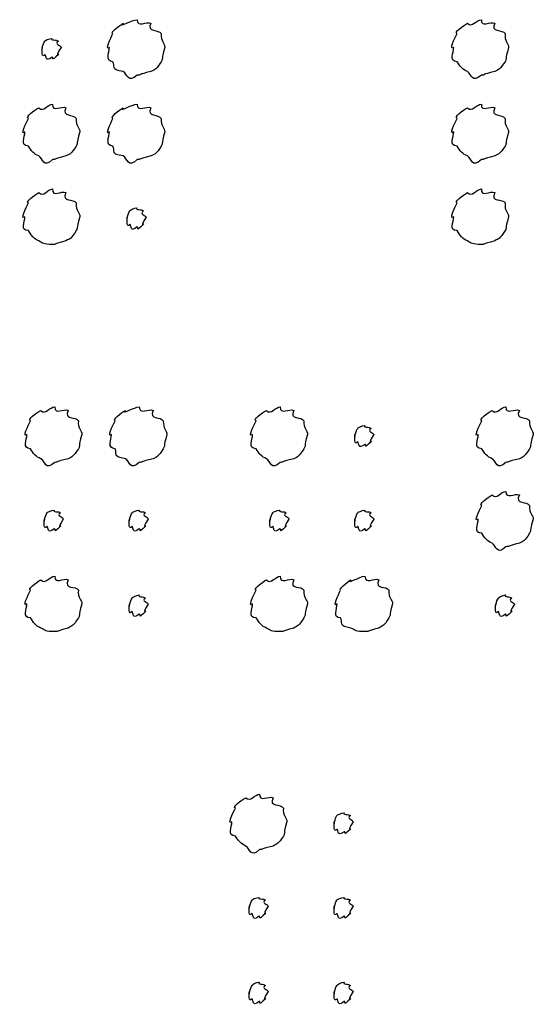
# Model space of a CAD drawing. Header units: millimetres. Extents: x 32 to 178, y 41 to 266.
# Drawn here: x 154.53 to 160.87, y 160.81 to 173 of the extents above; entities that cross this region are included whole.
import ezdxf

# ---------------------------------------------------------------- set-up
doc = ezdxf.new("R2010")
doc.units = ezdxf.units.MM
doc.layers.get('0').update_dxf_attribs({"linetype": 'CONTINUOUS'})

msp = doc.modelspace()

# ---------------------------------------------------------------- linework, layer by layer
at = {"color": 0}
for p, q in [((155.981, 172.999), (155.981, 172.999)), ((160.227, 172.999), (160.227, 172.999)), ((154.934, 172.767), (154.934, 172.767)), ((154.94, 171.957), (154.94, 171.957)), ((155.981, 171.957), (155.981, 171.957)), ((160.227, 171.957), (160.227, 171.957)), ((154.94, 170.91), (154.94, 170.91)), ((160.227, 170.91), (160.227, 170.91)), ((155.981, 170.678), (155.981, 170.678)), ((154.966, 168.22), (154.966, 168.22)), ((156.008, 168.22), (156.008, 168.22)), ((157.748, 168.22), (157.748, 168.22)), ((160.53, 168.22), (160.53, 168.22)), ((158.79, 167.989), (158.79, 167.989)), ((160.53, 167.178), (160.53, 167.178)), ((154.96, 166.946), (154.96, 166.946)), ((156.008, 166.946), (156.008, 166.946)), ((157.743, 166.946), (157.743, 166.946)), ((158.79, 166.946), (158.79, 166.946)), ((154.966, 166.131), (154.966, 166.131)), ((157.748, 166.131), (157.748, 166.131)), ((158.79, 166.131), (158.79, 166.131)), ((156.008, 165.899), (156.008, 165.899)), ((160.525, 165.899), (160.525, 165.899)), ((157.493, 163.439), (157.493, 163.439)), ((158.535, 163.208), (158.535, 163.208)), ((157.488, 162.166), (157.488, 162.166)), ((158.535, 162.166), (158.535, 162.166)), ((157.488, 161.119), (157.488, 161.119)), ((158.535, 161.119), (158.535, 161.119))]:
    msp.add_line(p, q, dxfattribs=at)
for points in [[(155.811, 172.955), (155.751, 172.897), (155.922, 172.999), (155.981, 172.999)], [(155.981, 172.999), (155.987, 172.897), (156.097, 172.984), (156.152, 172.955)], [(160.056, 172.955), (160.109, 172.897), (160.168, 172.999), (160.227, 172.999)], [(160.227, 172.999), (160.223, 172.897), (160.338, 172.984), (160.393, 172.955)], [(155.684, 172.828), (155.645, 172.839), (155.758, 172.925), (155.811, 172.955)], [(156.152, 172.955), (156.097, 172.839), (156.249, 172.883), (156.279, 172.828)], [(159.93, 172.828), (159.881, 172.839), (160.001, 172.925), (160.056, 172.955)], [(160.393, 172.955), (160.333, 172.839), (160.489, 172.883), (160.52, 172.828)], [(154.813, 172.657), (154.796, 172.581), (154.824, 172.712), (154.846, 172.734)], [(154.846, 172.734), (154.841, 172.743), (154.897, 172.767), (154.934, 172.767)], [(154.934, 172.767), (154.906, 172.743), (154.989, 172.756), (155.011, 172.734)], [(155.011, 172.734), (154.951, 172.698), (155.044, 172.686), (155.044, 172.657)], [(155.64, 172.657), (155.582, 172.61), (155.654, 172.773), (155.684, 172.828)], [(156.279, 172.828), (156.274, 172.729), (156.323, 172.715), (156.323, 172.657)], [(159.886, 172.657), (159.822, 172.61), (159.899, 172.773), (159.93, 172.828)], [(160.52, 172.828), (160.51, 172.729), (160.564, 172.715), (160.564, 172.657)], [(154.846, 172.569), (154.796, 172.515), (154.813, 172.62), (154.813, 172.657)], [(155.044, 172.657), (154.951, 172.515), (155.033, 172.591), (155.011, 172.569)], [(155.684, 172.481), (155.582, 172.489), (155.64, 172.594), (155.64, 172.657)], [(156.323, 172.657), (156.274, 172.489), (156.308, 172.536), (156.279, 172.481)], [(159.93, 172.481), (159.822, 172.489), (159.886, 172.594), (159.886, 172.657)], [(160.564, 172.657), (160.51, 172.489), (160.548, 172.536), (160.52, 172.481)], [(154.934, 172.536), (154.841, 172.471), (154.868, 172.547), (154.846, 172.569)], [(155.011, 172.569), (154.906, 172.471), (154.963, 172.536), (154.934, 172.536)], [(155.811, 172.359), (155.645, 172.383), (155.717, 172.428), (155.684, 172.481)], [(156.279, 172.481), (156.215, 172.383), (156.208, 172.388), (156.152, 172.359)], [(160.056, 172.359), (159.998, 172.383), (159.959, 172.428), (159.93, 172.481)], [(160.52, 172.481), (160.45, 172.383), (160.448, 172.388), (160.393, 172.359)], [(155.981, 172.315), (155.869, 172.207), (155.866, 172.329), (155.811, 172.359)], [(156.152, 172.359), (155.987, 172.324), (156.039, 172.315), (155.981, 172.315)], [(160.227, 172.315), (160.109, 172.207), (160.111, 172.329), (160.056, 172.359)], [(160.393, 172.359), (160.223, 172.324), (160.282, 172.315), (160.227, 172.315)], [(154.642, 171.781), (154.594, 171.792), (154.714, 171.883), (154.769, 171.913)], [(154.769, 171.913), (154.821, 171.85), (154.88, 171.957), (154.94, 171.957)], [(154.94, 171.957), (154.936, 171.85), (155.05, 171.942), (155.105, 171.913)], [(155.105, 171.913), (155.046, 171.792), (155.201, 171.839), (155.232, 171.781)], [(155.684, 171.781), (155.645, 171.792), (155.758, 171.883), (155.811, 171.913)], [(155.811, 171.913), (155.751, 171.85), (155.922, 171.957), (155.981, 171.957)], [(155.981, 171.957), (155.987, 171.85), (156.097, 171.942), (156.152, 171.913)], [(156.152, 171.913), (156.097, 171.792), (156.249, 171.839), (156.279, 171.781)], [(159.93, 171.781), (159.881, 171.792), (160.001, 171.883), (160.056, 171.913)], [(160.056, 171.913), (160.109, 171.85), (160.168, 171.957), (160.227, 171.957)], [(160.227, 171.957), (160.223, 171.85), (160.338, 171.942), (160.393, 171.913)], [(160.393, 171.913), (160.333, 171.792), (160.489, 171.839), (160.52, 171.781)], [(154.598, 171.615), (154.535, 171.56), (154.612, 171.726), (154.642, 171.781)], [(155.232, 171.781), (155.222, 171.678), (155.276, 171.67), (155.276, 171.615)], [(155.64, 171.615), (155.582, 171.56), (155.654, 171.726), (155.684, 171.781)], [(156.279, 171.781), (156.274, 171.678), (156.323, 171.67), (156.323, 171.615)], [(159.886, 171.615), (159.822, 171.56), (159.899, 171.726), (159.93, 171.781)], [(160.52, 171.781), (160.51, 171.678), (160.564, 171.67), (160.564, 171.615)], [(154.642, 171.439), (154.535, 171.442), (154.598, 171.552), (154.598, 171.615)], [(155.276, 171.615), (155.222, 171.442), (155.261, 171.494), (155.232, 171.439)], [(155.684, 171.439), (155.582, 171.442), (155.64, 171.552), (155.64, 171.615)], [(156.323, 171.615), (156.274, 171.442), (156.308, 171.494), (156.279, 171.439)], [(159.93, 171.439), (159.822, 171.442), (159.886, 171.552), (159.886, 171.615)], [(160.564, 171.615), (160.51, 171.442), (160.548, 171.494), (160.52, 171.439)], [(154.769, 171.318), (154.711, 171.336), (154.671, 171.387), (154.642, 171.439)], [(155.232, 171.439), (155.163, 171.336), (155.16, 171.347), (155.105, 171.318)], [(155.811, 171.318), (155.645, 171.336), (155.717, 171.387), (155.684, 171.439)], [(156.279, 171.439), (156.215, 171.336), (156.208, 171.347), (156.152, 171.318)], [(160.056, 171.318), (159.998, 171.336), (159.959, 171.387), (159.93, 171.439)], [(160.52, 171.439), (160.45, 171.336), (160.448, 171.347), (160.393, 171.318)], [(154.94, 171.274), (154.821, 171.159), (154.824, 171.287), (154.769, 171.318)], [(155.105, 171.318), (154.936, 171.276), (154.995, 171.274), (154.94, 171.274)], [(155.981, 171.274), (155.869, 171.159), (155.866, 171.287), (155.811, 171.318)], [(156.152, 171.318), (155.987, 171.276), (156.039, 171.274), (155.981, 171.274)], [(160.227, 171.274), (160.109, 171.159), (160.111, 171.287), (160.056, 171.318)], [(160.393, 171.318), (160.223, 171.276), (160.282, 171.274), (160.227, 171.274)], [(154.769, 170.866), (154.821, 170.799), (154.88, 170.91), (154.94, 170.91)], [(154.94, 170.91), (154.936, 170.799), (155.05, 170.895), (155.105, 170.866)], [(160.056, 170.866), (160.109, 170.799), (160.168, 170.91), (160.227, 170.91)], [(160.227, 170.91), (160.223, 170.799), (160.338, 170.895), (160.393, 170.866)], [(154.642, 170.739), (154.594, 170.74), (154.714, 170.835), (154.769, 170.866)], [(155.105, 170.866), (155.046, 170.74), (155.201, 170.794), (155.232, 170.739)], [(159.93, 170.739), (159.881, 170.74), (160.001, 170.835), (160.056, 170.866)], [(160.393, 170.866), (160.333, 170.74), (160.489, 170.794), (160.52, 170.739)], [(154.598, 170.568), (154.535, 170.513), (154.612, 170.684), (154.642, 170.739)], [(155.232, 170.739), (155.222, 170.63), (155.276, 170.626), (155.276, 170.568)], [(155.893, 170.64), (155.891, 170.645), (155.944, 170.678), (155.981, 170.678)], [(155.981, 170.678), (155.957, 170.645), (156.037, 170.664), (156.059, 170.64)], [(159.886, 170.568), (159.822, 170.513), (159.899, 170.684), (159.93, 170.739)], [(160.52, 170.739), (160.51, 170.63), (160.564, 170.626), (160.564, 170.568)], [(154.642, 170.397), (154.535, 170.392), (154.598, 170.505), (154.598, 170.568)], [(155.276, 170.568), (155.222, 170.392), (155.261, 170.448), (155.232, 170.397)], [(155.86, 170.562), (155.847, 170.48), (155.871, 170.618), (155.893, 170.64)], [(155.893, 170.474), (155.847, 170.416), (155.86, 170.53), (155.86, 170.562)], [(156.059, 170.64), (156.001, 170.597), (156.092, 170.591), (156.092, 170.562)], [(156.092, 170.562), (156.001, 170.416), (156.081, 170.499), (156.059, 170.474)], [(159.93, 170.397), (159.822, 170.392), (159.886, 170.505), (159.886, 170.568)], [(160.564, 170.568), (160.51, 170.392), (160.548, 170.448), (160.52, 170.397)], [(155.981, 170.441), (155.891, 170.37), (155.915, 170.452), (155.893, 170.474)], [(156.059, 170.474), (155.957, 170.37), (156.01, 170.441), (155.981, 170.441)], [(154.769, 170.27), (154.711, 170.288), (154.671, 170.345), (154.642, 170.397)], [(155.232, 170.397), (155.163, 170.288), (155.16, 170.303), (155.105, 170.27)], [(160.056, 170.27), (159.998, 170.288), (159.959, 170.345), (159.93, 170.397)], [(160.52, 170.397), (160.45, 170.288), (160.448, 170.303), (160.393, 170.27)], [(154.94, 170.226), (154.821, 170.226), (154.824, 170.24), (154.769, 170.27)], [(155.105, 170.27), (154.936, 170.226), (154.995, 170.226), (154.94, 170.226)], [(160.227, 170.226), (160.109, 170.226), (160.111, 170.24), (160.056, 170.27)], [(160.393, 170.27), (160.223, 170.226), (160.282, 170.226), (160.227, 170.226)], [(154.795, 168.176), (154.848, 168.118), (154.906, 168.22), (154.966, 168.22)], [(154.966, 168.22), (154.962, 168.118), (155.076, 168.205), (155.131, 168.176)], [(155.837, 168.176), (155.777, 168.118), (155.949, 168.22), (156.008, 168.22)], [(156.008, 168.22), (156.013, 168.118), (156.124, 168.205), (156.179, 168.176)], [(157.577, 168.176), (157.63, 168.118), (157.689, 168.22), (157.748, 168.22)], [(157.748, 168.22), (157.744, 168.118), (157.859, 168.205), (157.914, 168.176)], [(160.36, 168.176), (160.412, 168.118), (160.471, 168.22), (160.53, 168.22)], [(160.53, 168.22), (160.526, 168.118), (160.641, 168.205), (160.696, 168.176)], [(154.668, 168.049), (154.62, 168.06), (154.74, 168.146), (154.795, 168.176)], [(155.131, 168.176), (155.072, 168.06), (155.228, 168.104), (155.258, 168.049)], [(155.71, 168.049), (155.671, 168.06), (155.785, 168.146), (155.837, 168.176)], [(156.179, 168.176), (156.124, 168.06), (156.275, 168.104), (156.305, 168.049)], [(157.45, 168.049), (157.402, 168.06), (157.522, 168.146), (157.577, 168.176)], [(157.914, 168.176), (157.854, 168.06), (158.01, 168.104), (158.04, 168.049)], [(160.233, 168.049), (160.184, 168.06), (160.304, 168.146), (160.36, 168.176)], [(160.696, 168.176), (160.637, 168.06), (160.792, 168.104), (160.823, 168.049)], [(154.624, 167.878), (154.561, 167.831), (154.638, 167.994), (154.668, 168.049)], [(155.258, 168.049), (155.248, 167.95), (155.302, 167.936), (155.302, 167.878)], [(155.666, 167.878), (155.608, 167.831), (155.68, 167.994), (155.71, 168.049)], [(156.305, 168.049), (156.3, 167.95), (156.349, 167.936), (156.349, 167.878)], [(157.406, 167.878), (157.343, 167.831), (157.42, 167.994), (157.45, 168.049)], [(158.04, 168.049), (158.031, 167.95), (158.084, 167.936), (158.084, 167.878)], [(158.702, 167.955), (158.699, 167.963), (158.753, 167.989), (158.79, 167.989)], [(158.79, 167.989), (158.765, 167.963), (158.845, 167.977), (158.867, 167.955)], [(160.189, 167.878), (160.125, 167.831), (160.202, 167.994), (160.233, 168.049)], [(160.823, 168.049), (160.813, 167.95), (160.867, 167.936), (160.867, 167.878)], [(154.668, 167.702), (154.561, 167.71), (154.624, 167.815), (154.624, 167.878)], [(155.302, 167.878), (155.248, 167.71), (155.287, 167.757), (155.258, 167.702)], [(155.71, 167.702), (155.608, 167.71), (155.666, 167.815), (155.666, 167.878)], [(156.349, 167.878), (156.3, 167.71), (156.334, 167.757), (156.305, 167.702)], [(157.45, 167.702), (157.343, 167.71), (157.406, 167.815), (157.406, 167.878)], [(158.084, 167.878), (158.031, 167.71), (158.069, 167.757), (158.04, 167.702)], [(158.669, 167.878), (158.655, 167.802), (158.68, 167.933), (158.702, 167.955)], [(158.702, 167.79), (158.655, 167.736), (158.669, 167.841), (158.669, 167.878)], [(158.867, 167.955), (158.809, 167.919), (158.9, 167.907), (158.9, 167.878)], [(158.9, 167.878), (158.809, 167.736), (158.889, 167.812), (158.867, 167.79)], [(160.233, 167.702), (160.125, 167.71), (160.189, 167.815), (160.189, 167.878)], [(160.867, 167.878), (160.813, 167.71), (160.851, 167.757), (160.823, 167.702)], [(158.79, 167.757), (158.699, 167.692), (158.724, 167.768), (158.702, 167.79)], [(158.867, 167.79), (158.765, 167.692), (158.819, 167.757), (158.79, 167.757)], [(154.795, 167.58), (154.737, 167.604), (154.697, 167.65), (154.668, 167.702)], [(155.258, 167.702), (155.189, 167.604), (155.186, 167.609), (155.131, 167.58)], [(155.837, 167.58), (155.671, 167.604), (155.743, 167.65), (155.71, 167.702)], [(156.305, 167.702), (156.241, 167.604), (156.234, 167.609), (156.179, 167.58)], [(157.577, 167.58), (157.52, 167.604), (157.479, 167.65), (157.45, 167.702)], [(158.04, 167.702), (157.971, 167.604), (157.969, 167.609), (157.914, 167.58)], [(160.36, 167.58), (160.302, 167.604), (160.262, 167.65), (160.233, 167.702)], [(160.823, 167.702), (160.754, 167.604), (160.751, 167.609), (160.696, 167.58)], [(154.966, 167.536), (154.848, 167.428), (154.85, 167.55), (154.795, 167.58)], [(155.131, 167.58), (154.962, 167.545), (155.021, 167.536), (154.966, 167.536)], [(156.008, 167.536), (155.895, 167.428), (155.892, 167.55), (155.837, 167.58)], [(156.179, 167.58), (156.013, 167.545), (156.066, 167.536), (156.008, 167.536)], [(157.748, 167.536), (157.63, 167.428), (157.632, 167.55), (157.577, 167.58)], [(157.914, 167.58), (157.744, 167.545), (157.803, 167.536), (157.748, 167.536)], [(160.53, 167.536), (160.412, 167.428), (160.415, 167.55), (160.36, 167.58)], [(160.696, 167.58), (160.526, 167.545), (160.586, 167.536), (160.53, 167.536)], [(160.233, 167.002), (160.184, 167.013), (160.304, 167.104), (160.36, 167.134)], [(160.36, 167.134), (160.412, 167.071), (160.471, 167.178), (160.53, 167.178)], [(160.53, 167.178), (160.526, 167.071), (160.641, 167.163), (160.696, 167.134)], [(160.696, 167.134), (160.637, 167.013), (160.792, 167.06), (160.823, 167.002)], [(160.189, 166.836), (160.125, 166.781), (160.202, 166.946), (160.233, 167.002)], [(160.823, 167.002), (160.813, 166.898), (160.867, 166.891), (160.867, 166.836)], [(154.839, 166.836), (154.823, 166.755), (154.85, 166.891), (154.872, 166.914)], [(154.872, 166.914), (154.867, 166.916), (154.923, 166.946), (154.96, 166.946)], [(154.96, 166.946), (154.933, 166.916), (155.015, 166.936), (155.038, 166.914)], [(155.038, 166.914), (154.977, 166.872), (155.071, 166.865), (155.071, 166.836)], [(155.887, 166.836), (155.873, 166.755), (155.897, 166.891), (155.92, 166.914)], [(155.92, 166.914), (155.917, 166.916), (155.97, 166.946), (156.008, 166.946)], [(156.008, 166.946), (155.983, 166.916), (156.063, 166.936), (156.085, 166.914)], [(156.085, 166.914), (156.027, 166.872), (156.118, 166.865), (156.118, 166.836)], [(157.621, 166.836), (157.605, 166.755), (157.632, 166.891), (157.655, 166.914)], [(157.655, 166.914), (157.649, 166.916), (157.705, 166.946), (157.743, 166.946)], [(157.743, 166.946), (157.715, 166.916), (157.798, 166.936), (157.82, 166.914)], [(157.82, 166.914), (157.759, 166.872), (157.853, 166.865), (157.853, 166.836)], [(158.669, 166.836), (158.655, 166.755), (158.68, 166.891), (158.702, 166.914)], [(158.702, 166.914), (158.699, 166.916), (158.753, 166.946), (158.79, 166.946)], [(158.79, 166.946), (158.765, 166.916), (158.845, 166.936), (158.867, 166.914)], [(158.867, 166.914), (158.809, 166.872), (158.9, 166.865), (158.9, 166.836)], [(154.872, 166.748), (154.823, 166.689), (154.839, 166.799), (154.839, 166.836)], [(154.96, 166.715), (154.867, 166.645), (154.894, 166.726), (154.872, 166.748)], [(155.038, 166.748), (154.933, 166.645), (154.989, 166.715), (154.96, 166.715)], [(155.071, 166.836), (154.977, 166.689), (155.06, 166.77), (155.038, 166.748)], [(155.92, 166.748), (155.873, 166.689), (155.887, 166.799), (155.887, 166.836)], [(156.008, 166.715), (155.917, 166.645), (155.942, 166.726), (155.92, 166.748)], [(156.085, 166.748), (155.983, 166.645), (156.037, 166.715), (156.008, 166.715)], [(156.118, 166.836), (156.027, 166.689), (156.107, 166.77), (156.085, 166.748)], [(157.655, 166.748), (157.605, 166.689), (157.621, 166.799), (157.621, 166.836)], [(157.743, 166.715), (157.649, 166.645), (157.676, 166.726), (157.655, 166.748)], [(157.82, 166.748), (157.715, 166.645), (157.772, 166.715), (157.743, 166.715)], [(157.853, 166.836), (157.759, 166.689), (157.842, 166.77), (157.82, 166.748)], [(158.702, 166.748), (158.655, 166.689), (158.669, 166.799), (158.669, 166.836)], [(158.79, 166.715), (158.699, 166.645), (158.724, 166.726), (158.702, 166.748)], [(158.867, 166.748), (158.765, 166.645), (158.819, 166.715), (158.79, 166.715)], [(158.9, 166.836), (158.809, 166.689), (158.889, 166.77), (158.867, 166.748)], [(160.233, 166.66), (160.125, 166.663), (160.189, 166.773), (160.189, 166.836)], [(160.867, 166.836), (160.813, 166.663), (160.851, 166.715), (160.823, 166.66)], [(160.36, 166.539), (160.302, 166.557), (160.262, 166.607), (160.233, 166.66)], [(160.823, 166.66), (160.754, 166.557), (160.751, 166.568), (160.696, 166.539)], [(160.53, 166.495), (160.412, 166.38), (160.415, 166.508), (160.36, 166.539)], [(160.696, 166.539), (160.526, 166.497), (160.586, 166.495), (160.53, 166.495)], [(154.668, 165.96), (154.62, 165.961), (154.74, 166.056), (154.795, 166.087)], [(154.795, 166.087), (154.848, 166.02), (154.906, 166.131), (154.966, 166.131)], [(154.966, 166.131), (154.962, 166.02), (155.076, 166.116), (155.131, 166.087)], [(155.131, 166.087), (155.072, 165.961), (155.228, 166.015), (155.258, 165.96)], [(157.45, 165.96), (157.402, 165.961), (157.522, 166.056), (157.577, 166.087)], [(157.577, 166.087), (157.63, 166.02), (157.689, 166.131), (157.748, 166.131)], [(157.748, 166.131), (157.744, 166.02), (157.859, 166.116), (157.914, 166.087)], [(157.914, 166.087), (157.854, 165.961), (158.01, 166.015), (158.04, 165.96)], [(158.492, 165.96), (158.454, 165.961), (158.567, 166.056), (158.619, 166.087)], [(158.619, 166.087), (158.56, 166.02), (158.731, 166.131), (158.79, 166.131)], [(158.79, 166.131), (158.796, 166.02), (158.906, 166.116), (158.961, 166.087)], [(158.961, 166.087), (158.906, 165.961), (159.057, 166.015), (159.088, 165.96)], [(154.624, 165.789), (154.561, 165.734), (154.638, 165.905), (154.668, 165.96)], [(155.258, 165.96), (155.248, 165.851), (155.302, 165.847), (155.302, 165.789)], [(155.92, 165.861), (155.917, 165.866), (155.97, 165.899), (156.008, 165.899)], [(156.008, 165.899), (155.983, 165.866), (156.063, 165.886), (156.085, 165.861)], [(157.406, 165.789), (157.343, 165.734), (157.42, 165.905), (157.45, 165.96)], [(158.04, 165.96), (158.031, 165.851), (158.084, 165.847), (158.084, 165.789)], [(158.448, 165.789), (158.39, 165.734), (158.462, 165.905), (158.492, 165.96)], [(159.088, 165.96), (159.082, 165.851), (159.132, 165.847), (159.132, 165.789)], [(160.437, 165.861), (160.431, 165.866), (160.488, 165.899), (160.525, 165.899)], [(160.525, 165.899), (160.497, 165.866), (160.58, 165.886), (160.602, 165.861)], [(154.668, 165.618), (154.561, 165.613), (154.624, 165.725), (154.624, 165.789)], [(155.302, 165.789), (155.248, 165.613), (155.287, 165.669), (155.258, 165.618)], [(155.887, 165.784), (155.873, 165.701), (155.897, 165.839), (155.92, 165.861)], [(155.92, 165.695), (155.873, 165.637), (155.887, 165.751), (155.887, 165.784)], [(156.085, 165.861), (156.027, 165.818), (156.118, 165.813), (156.118, 165.784)], [(156.118, 165.784), (156.027, 165.637), (156.107, 165.72), (156.085, 165.695)], [(157.45, 165.618), (157.343, 165.613), (157.406, 165.725), (157.406, 165.789)], [(158.084, 165.789), (158.031, 165.613), (158.069, 165.669), (158.04, 165.618)], [(158.492, 165.618), (158.39, 165.613), (158.448, 165.725), (158.448, 165.789)], [(159.132, 165.789), (159.082, 165.613), (159.117, 165.669), (159.088, 165.618)], [(160.404, 165.784), (160.387, 165.701), (160.415, 165.839), (160.437, 165.861)], [(160.437, 165.695), (160.387, 165.637), (160.404, 165.751), (160.404, 165.784)], [(160.602, 165.861), (160.541, 165.818), (160.635, 165.813), (160.635, 165.784)], [(160.635, 165.784), (160.541, 165.637), (160.624, 165.72), (160.602, 165.695)], [(156.008, 165.662), (155.917, 165.591), (155.942, 165.673), (155.92, 165.695)], [(156.085, 165.695), (155.983, 165.591), (156.037, 165.662), (156.008, 165.662)], [(160.525, 165.662), (160.431, 165.591), (160.459, 165.673), (160.437, 165.695)], [(160.602, 165.695), (160.497, 165.591), (160.554, 165.662), (160.525, 165.662)], [(154.795, 165.491), (154.737, 165.509), (154.697, 165.566), (154.668, 165.618)], [(155.258, 165.618), (155.189, 165.509), (155.186, 165.524), (155.131, 165.491)], [(157.577, 165.491), (157.52, 165.509), (157.479, 165.566), (157.45, 165.618)], [(158.04, 165.618), (157.971, 165.509), (157.969, 165.524), (157.914, 165.491)], [(158.619, 165.491), (158.454, 165.509), (158.525, 165.566), (158.492, 165.618)], [(159.088, 165.618), (159.023, 165.509), (159.016, 165.524), (158.961, 165.491)], [(154.966, 165.447), (154.848, 165.447), (154.85, 165.461), (154.795, 165.491)], [(155.131, 165.491), (154.962, 165.447), (155.021, 165.447), (154.966, 165.447)], [(157.748, 165.447), (157.63, 165.447), (157.632, 165.461), (157.577, 165.491)], [(157.914, 165.491), (157.744, 165.447), (157.803, 165.447), (157.748, 165.447)], [(158.79, 165.447), (158.677, 165.447), (158.674, 165.461), (158.619, 165.491)], [(158.961, 165.491), (158.796, 165.447), (158.848, 165.447), (158.79, 165.447)], [(157.196, 163.269), (157.147, 163.28), (157.267, 163.365), (157.322, 163.395)], [(157.322, 163.395), (157.375, 163.338), (157.434, 163.439), (157.493, 163.439)], [(157.493, 163.439), (157.489, 163.338), (157.603, 163.424), (157.659, 163.395)], [(157.659, 163.395), (157.599, 163.28), (157.755, 163.324), (157.786, 163.269)], [(157.152, 163.098), (157.088, 163.051), (157.165, 163.213), (157.196, 163.269)], [(157.786, 163.269), (157.776, 163.169), (157.83, 163.155), (157.83, 163.098)], [(157.196, 162.921), (157.088, 162.93), (157.152, 163.034), (157.152, 163.098)], [(157.83, 163.098), (157.776, 162.93), (157.814, 162.976), (157.786, 162.921)], [(158.414, 163.098), (158.4, 163.022), (158.425, 163.153), (158.447, 163.175)], [(158.447, 163.009), (158.4, 162.956), (158.414, 163.061), (158.414, 163.098)], [(158.447, 163.175), (158.444, 163.183), (158.498, 163.208), (158.535, 163.208)], [(158.535, 163.208), (158.51, 163.183), (158.59, 163.197), (158.612, 163.175)], [(158.612, 163.175), (158.554, 163.139), (158.645, 163.127), (158.645, 163.098)], [(158.645, 163.098), (158.554, 162.956), (158.634, 163.032), (158.612, 163.009)], [(158.535, 162.976), (158.444, 162.912), (158.469, 162.988), (158.447, 163.009)], [(158.612, 163.009), (158.51, 162.912), (158.564, 162.976), (158.535, 162.976)], [(157.322, 162.8), (157.264, 162.824), (157.225, 162.869), (157.196, 162.921)], [(157.786, 162.921), (157.716, 162.824), (157.714, 162.829), (157.659, 162.8)], [(157.493, 162.756), (157.375, 162.647), (157.377, 162.77), (157.322, 162.8)], [(157.659, 162.8), (157.489, 162.764), (157.548, 162.756), (157.493, 162.756)], [(157.366, 162.056), (157.35, 161.975), (157.377, 162.111), (157.4, 162.133)], [(157.4, 162.133), (157.394, 162.136), (157.45, 162.166), (157.488, 162.166)], [(157.488, 162.166), (157.46, 162.136), (157.543, 162.155), (157.565, 162.133)], [(157.565, 162.133), (157.504, 162.092), (157.598, 162.085), (157.598, 162.056)], [(158.414, 162.056), (158.4, 161.975), (158.425, 162.111), (158.447, 162.133)], [(158.447, 162.133), (158.444, 162.136), (158.498, 162.166), (158.535, 162.166)], [(158.535, 162.166), (158.51, 162.136), (158.59, 162.155), (158.612, 162.133)], [(158.612, 162.133), (158.554, 162.092), (158.645, 162.085), (158.645, 162.056)], [(157.4, 161.968), (157.35, 161.908), (157.366, 162.019), (157.366, 162.056)], [(157.598, 162.056), (157.504, 161.908), (157.587, 161.99), (157.565, 161.968)], [(158.447, 161.968), (158.4, 161.908), (158.414, 162.019), (158.414, 162.056)], [(158.645, 162.056), (158.554, 161.908), (158.634, 161.99), (158.612, 161.968)], [(157.488, 161.935), (157.394, 161.864), (157.421, 161.946), (157.4, 161.968)], [(157.565, 161.968), (157.46, 161.864), (157.517, 161.935), (157.488, 161.935)], [(158.535, 161.935), (158.444, 161.864), (158.469, 161.946), (158.447, 161.968)], [(158.612, 161.968), (158.51, 161.864), (158.564, 161.935), (158.535, 161.935)], [(157.366, 161.003), (157.35, 160.92), (157.377, 161.058), (157.4, 161.08)], [(157.4, 161.08), (157.394, 161.086), (157.45, 161.119), (157.488, 161.119)], [(157.488, 161.119), (157.46, 161.086), (157.543, 161.105), (157.565, 161.08)], [(157.565, 161.08), (157.504, 161.037), (157.598, 161.032), (157.598, 161.003)], [(158.414, 161.003), (158.4, 160.92), (158.425, 161.058), (158.447, 161.08)], [(158.447, 161.08), (158.444, 161.086), (158.498, 161.119), (158.535, 161.119)], [(158.535, 161.119), (158.51, 161.086), (158.59, 161.105), (158.612, 161.08)], [(158.612, 161.08), (158.554, 161.037), (158.645, 161.032), (158.645, 161.003)], [(157.4, 160.915), (157.35, 160.857), (157.366, 160.97), (157.366, 161.003)], [(157.488, 160.882), (157.394, 160.81), (157.421, 160.893), (157.4, 160.915)], [(157.565, 160.915), (157.46, 160.81), (157.517, 160.882), (157.488, 160.882)], [(157.598, 161.003), (157.504, 160.857), (157.587, 160.94), (157.565, 160.915)], [(158.447, 160.915), (158.4, 160.857), (158.414, 160.97), (158.414, 161.003)], [(158.535, 160.882), (158.444, 160.81), (158.469, 160.893), (158.447, 160.915)], [(158.612, 160.915), (158.51, 160.81), (158.564, 160.882), (158.535, 160.882)], [(158.645, 161.003), (158.554, 160.857), (158.634, 160.94), (158.612, 160.915)]]:
    msp.add_open_spline(points, degree=3, dxfattribs=at)

doc.saveas('drawing.dxf')
